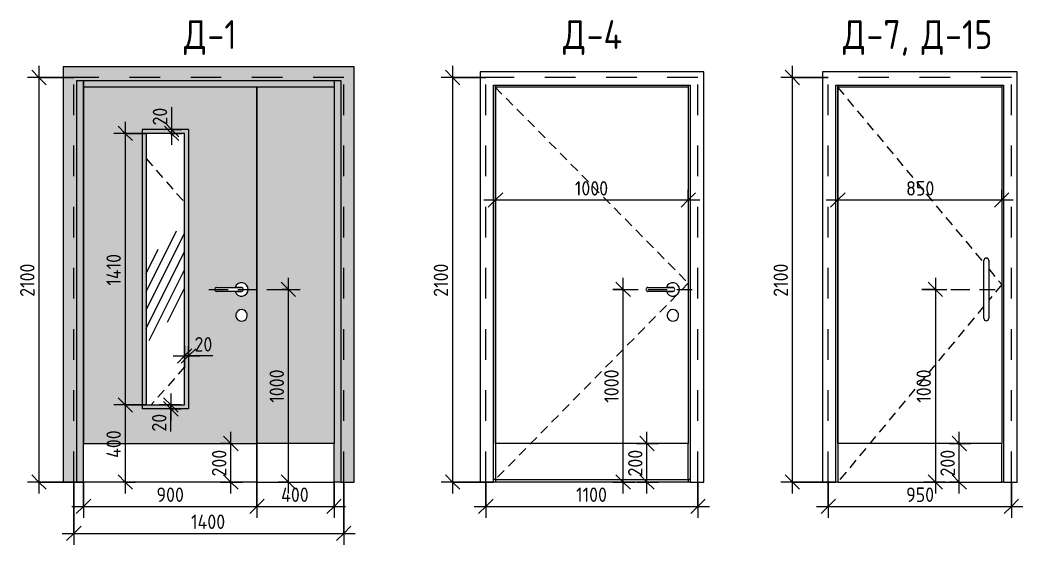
# Model space of a CAD drawing. Header units: millimetres. Extents: x 1724 to 30795, y -433 to 12638.
# Drawn here: x 2976 to 8178, y 9913 to 12638 of the extents above; entities that cross this region are included whole.
import ezdxf

# ---------------------------------------------------------------- set-up
doc = ezdxf.new("R2010")
doc.units = ezdxf.units.MM
for name, pattern in [('200_ШТРИХ__ш1_п0_6_', [80, 50, -30]), ('ADSK_Штрих_ш2 п1', [150, 100, -50]), ('Штрих', [317.5, 158.75, -158.75])]:
    doc.linetypes.add(name, pattern=pattern)
for name, color, linetype, lineweight in [('A-ANNO-DIMS', 7, 'Continuous', 9), ('A-ANNO-DIMS-50', 7, 'Continuous', 9), ('A-DETL-1', 7, 'ADSK_Штрих_ш2 п1', 9), ('A-DOOR', 7, 'Continuous', 9), ('A-DOOR-1', 7, 'Штрих', 9), ('A-DOOR-2', 7, '200_ШТРИХ__ш1_п0_6_', 9), ('A-DOOR-FRAM', 7, 'Continuous', 9), ('G-ANNO-TEXT', 7, 'Continuous', 9)]:
    doc.layers.add(name, color=color, linetype=linetype, lineweight=lineweight)
doc.styles.add('GOST Common_1', font='GOST_Common.ttf', dxfattribs={"width": 0.9, "height": 150})
doc.styles.add('ISOCPEUR_1', font='isocpeur.ttf', dxfattribs={"width": 0.9, "height": 75})
doc.dimstyles.new('ISO-1_5', dxfattribs={"dimscale": 304.8, "dimtxt": 74.698588, "dimasz": 0.246063, "dimexe": 0.19685, "dimexo": 0, "dimgap": 0, "dimtad": 1, "dimdec": 0, "dimrnd": 10, "dimzin": 0, "dimdsep": 46, "dimtxsty": 'ISOCPEUR_1', "dimblk1": 'OBLIQUE', "dimblk2": 'OBLIQUE', "dimsah": 1, "dimcen": 0.09, "dimdle": 0.19685, "dimazin": 0, "dimtfac": 1, "dimtdec": 4, "dimtix": 1, "dimtmove": 0, "dimatfit": 3, "dimfxl": 1, "dimtvp": 1, "dimtolj": 1, "dimtzin": 0, "dimarcsym": 2})
doc.dimstyles.new('ISO-1_5_1', dxfattribs={"dimscale": 304.8, "dimtxt": 74.698588, "dimasz": 0.246063, "dimexe": 0.19685, "dimexo": 0, "dimgap": 0, "dimtad": 1, "dimdec": 0, "dimrnd": 10, "dimzin": 0, "dimdsep": 46, "dimtxsty": 'ISOCPEUR_1', "dimblk1": 'OBLIQUE', "dimblk2": 'OBLIQUE', "dimsah": 1, "dimcen": 0.09, "dimdle": 0.19685, "dimazin": 0, "dimtfac": 1, "dimtdec": 4, "dimtix": 1, "dimtmove": 1, "dimatfit": 3, "dimfxl": 1, "dimtvp": 1, "dimtolj": 1, "dimtzin": 0, "dimarcsym": 2})

# ---------------------------------------------------------------- blocks, each defined once
blk = doc.blocks.new('Family - ___-31787505-_Двери_ 1 этаж 12-23')
at = {"layer": 'A-DOOR'}
h = blk.add_hatch(color=256, dxfattribs=at)
h.paths.add_polyline_path([(-8717.8, 10439.3), (-7817.8, 10439.3), (-7817.8, 12289.3), (-8717.8, 12289.3), (-8717.8, 11156.2)])
h.paths.add_polyline_path([(-8392.8, 10639.3), (-8392.8, 12049.3), (-8192.8, 12049.3), (-8192.8, 10639.3)])
h.paths.add_polyline_path([(-7895.7, 11074.4), (-7903.1, 11074.8), (-7910.3, 11077), (-7917.2, 11081.6), (-7921.8, 11086.3), (-7925.8, 11094.1), (-7927.5, 11100.1), (-7927.5, 11108.1), (-7925.8, 11115), (-7921.8, 11122.2), (-7917.2, 11127.2), (-7910.9, 11131.3), (-7903.7, 11133.7), (-7896.1, 11134.3), (-7888.7, 11132.9), (-7881.9, 11129.7), (-7876, 11124.9), (-7871.5, 11118.8), (-7868.7, 11111.8), (-7867.8, 11104.3), (-7868.7, 11096.9), (-7871.5, 11089.9), (-7875.8, 11083.9), (-7881.6, 11079.1), (-7888.3, 11075.9), (-7893.6, 11074.8)])
h.paths.add_polyline_path([(-7897.3, 11204.3), (-7906.3, 11205.4), (-7914.8, 11208.8), (-7922, 11214), (-7927.7, 11221.1), (-7931.3, 11229.3), (-8030.4, 11229.7), (-8032.8, 11230.7), (-8034.9, 11232.3), (-8036.5, 11234.3), (-8037.5, 11236.7), (-8037.8, 11239.3), (-8037.5, 11241.9), (-8036.5, 11244.3), (-8034.9, 11246.4), (-8032.8, 11248), (-8030.4, 11249), (-8027.8, 11249.3), (-7931.3, 11249.3), (-7927.7, 11257.6), (-7922, 11264.6), (-7914.7, 11270), (-7906.3, 11273.3), (-7895.2, 11274), (-7888.3, 11273), (-7880, 11269.5), (-7872.9, 11263.9), (-7867.4, 11256.7), (-7864, 11248.3), (-7862.8, 11239.3), (-7864.4, 11229.3), (-7867.4, 11222), (-7873.8, 11214), (-7881.2, 11208.7), (-7890.2, 11205.4), (-7896.7, 11204.4)])
blk.add_hatch(color=256, dxfattribs=at).paths.add_polyline_path([(-7417.8, 10439.3), (-7417.8, 12289.3), (-7817.8, 12289.3), (-7817.8, 10439.3)])
h = blk.add_hatch(dxfattribs=at)
h.set_pattern_fill('FP_1', color=256, style=0, pattern_type=2)
h.set_pattern_definition([(63.435, (127, 63.5), (-511.17, 1533.495), [635, -381, 635, -381, -807.806]), (63.435, (127, 63.5), (-511.17, 1533.495), [-2032, 254, -553.8]), (63.435, (95.2, 95.2), (-511.17, 1533.495), [508, -635, 381, -381, -934.806]), (63.435, (95.2, 95.2), (-511.17, 1533.495), [-1905, 444.5, -490.3]), (63.435, (95.2, 190.5), (-511.17, 1533.495), [381, -762, 254, -381, -1061.806]), (63.435, (95.2, 190.5), (-511.17, 1533.495), [-1778, 571.5, -490.3]), (63.435, (190.5, 95.2), (-511.17, 1533.495), [381, -762, 317.5, -12809.3]), (63.435, (285.8, 190.5), (-511.17, 1533.495), [190.5, -952.5, 127, -12999.8]), (63.435, (127, 349.2), (-511.17, 1533.495), [127, -952.5, 127, -508, -1125.306]), (63.435, (127, 349.2), (-511.17, 1533.495), [-1714.5, 317.5, -807.8]), (63.435, (698.5, 254), (-511.17, 1533.495), [635, -952.5, 762, -503.01]), (63.435, (698.5, 158.8), (-511.17, 1533.495), [889, -635, 952.5, -376.01]), (63.435, (762, 190.5), (-511.17, 1533.495), [1016, -508, 762, -553.81]), (63.435, (857.2, 285.8), (-511.17, 1533.495), [635, -889, 508, -807.81]), (63.435, (762, 476.2), (-511.17, 1533.495), [317.5, -1270, 381, -871.31]), (63.435, (952.5, 381), (-511.17, 1533.495), [254, -1270, 254, -1061.81])])
h.paths.add_polyline_path([(-8392.8, 10639.3), (-8192.8, 10639.3), (-8192.8, 12049.3), (-8392.8, 12049.3), (-8392.8, 10770.6)])
at = {"layer": 'A-DOOR-FRAM'}
for points in [[(-8752.8, 10239.3), (-8752.8, 12324.3), (-7382.8, 12324.3), (-7382.8, 10239.3), (-7312.8, 10239.3), (-7312.8, 12394.3), (-8822.8, 12394.3), (-8822.8, 10239.3)], [(-8717.8, 10239.3), (-8717.8, 12324.3), (-8752.8, 12324.3), (-8752.8, 10239.3)], [(-7835.6, 12289.3), (-7417.8, 12289.3), (-7417.8, 12324.3), (-8717.8, 12324.3), (-8717.8, 12289.3), (-8192.8, 12289.3)], [(-7417.8, 10239.3), (-7382.8, 10239.3), (-7382.8, 12324.3), (-7417.8, 12324.3), (-7417.8, 10439.3)]]:
    blk.add_hatch(color=256, dxfattribs=at).paths.add_polyline_path(points)
at = {"layer": 'A-DOOR'}
for p, q in [((-7817.8, 12289.3), (-8717.8, 12289.3)), ((-8717.8, 10439.3), (-8717.8, 12289.3)), ((-7817.8, 12289.3), (-7817.8, 10439.3)), ((-7417.8, 12289.3), (-7817.8, 12289.3)), ((-7817.8, 10439.3), (-7817.8, 12289.3)), ((-7417.8, 12289.3), (-7417.8, 10439.3)), ((-8172.8, 12069.3), (-8412.8, 12069.3)), ((-8412.8, 12069.3), (-8412.8, 10619.3)), ((-8172.8, 12069.3), (-8172.8, 10619.3)), ((-8392.8, 12049.3), (-8392.8, 10639.3)), ((-8192.8, 12049.3), (-8392.8, 12049.3)), ((-8192.8, 10639.3), (-8192.8, 12049.3)), ((-8027.8, 11249.3), (-7897.8, 11249.3)), ((-7897.8, 11249.3), (-7931.3, 11249.3)), ((-7897.8, 11229.3), (-8027.8, 11229.3)), ((-7931.3, 11229.3), (-7897.8, 11229.3)), ((-8172.8, 10619.3), (-8412.8, 10619.3)), ((-8392.8, 10639.3), (-8192.8, 10639.3)), ((-8717.8, 10439.3), (-7817.8, 10439.3)), ((-8717.8, 10239.3), (-8717.8, 10439.3)), ((-7817.8, 10239.3), (-7817.8, 10439.3)), ((-7417.8, 10439.3), (-7817.8, 10439.3)), ((-7817.8, 10439.3), (-7817.8, 10239.3)), ((-7417.8, 10239.3), (-7417.8, 10439.3)), ((-7817.8, 10239.3), (-8717.8, 10239.3)), ((-7817.8, 10239.3), (-7417.8, 10239.3))]:
    blk.add_line(p, q, dxfattribs=at)
for centre, radius, start, end in [((-8027.8, 11239.3), 10, 90, 270), ((-7897.8, 11239.3), 35, 0, 163.3985), ((-7897.8, 11239.3), 35, 196.6015, 0), ((-7897.8, 11239.3), 10, 270, 90), ((-7897.8, 11239.3), 10, 270, 90), ((-7897.8, 11104.3), 30, 0, 188.1699), ((-7897.8, 11104.3), 30, 188.1699, 0)]:
    blk.add_arc(centre, radius, start, end, dxfattribs=at)
at = {"layer": 'A-DOOR-1'}
for p, q in [((-7367.8, 12339.3), (-8767.8, 12339.3)), ((-8767.8, 10239.3), (-8767.8, 12339.3)), ((-7367.8, 12339.3), (-8767.8, 12339.3)), ((-8767.8, 10239.3), (-8767.8, 12339.3)), ((-7367.8, 10239.3), (-7367.8, 12339.3)), ((-7367.8, 10239.3), (-7367.8, 12339.3))]:
    blk.add_line(p, q, dxfattribs=at)
at = {"layer": 'A-DOOR-2'}
for p, q in [((-8392.8, 11918.2), (-8192.8, 11690.7)), ((-8192.8, 10837.2), (-8366.6, 10639.3))]:
    blk.add_line(p, q, dxfattribs=at)
at = {"layer": 'A-DOOR-FRAM'}
for p, q in [((-7312.8, 12394.3), (-8822.8, 12394.3)), ((-8822.8, 12394.3), (-8822.8, 10239.3)), ((-7312.8, 10239.3), (-7312.8, 12394.3)), ((-8752.8, 10239.3), (-8752.8, 12324.3)), ((-8752.8, 12324.3), (-7382.8, 12324.3)), ((-8717.8, 12289.3), (-8717.8, 12324.3)), ((-8717.8, 12324.3), (-8717.8, 10439.3)), ((-7417.8, 12289.3), (-8717.8, 12289.3)), ((-7417.8, 12324.3), (-7417.8, 12289.3)), ((-7417.8, 12324.3), (-7417.8, 10439.3)), ((-7382.8, 12324.3), (-7382.8, 10239.3)), ((-8822.8, 10239.3), (-8752.8, 10239.3)), ((-8717.8, 10239.3), (-8752.8, 10239.3)), ((-7382.8, 10239.3), (-7417.8, 10239.3)), ((-7382.8, 10239.3), (-7312.8, 10239.3))]:
    blk.add_line(p, q, dxfattribs=at)
blk = doc.blocks.new('Family - ___-31797919-_Двери_ 1 этаж 12-23')
at = {"layer": 'A-DOOR'}
for p, q in [((-5580.5, 12289.3), (-6580.5, 12289.3)), ((-6580.5, 10439.3), (-6580.5, 12289.3)), ((-5580.5, 12289.3), (-5580.5, 10439.3)), ((-5790.5, 11249.3), (-5660.5, 11249.3)), ((-5660.5, 11249.3), (-5694.1, 11249.3)), ((-5660.5, 11229.3), (-5790.5, 11229.3)), ((-5694.1, 11229.3), (-5660.5, 11229.3)), ((-5580.5, 10439.3), (-6580.5, 10439.3)), ((-6580.5, 10439.3), (-6580.5, 10253.3)), ((-5580.5, 10253.3), (-5580.5, 10439.3)), ((-6580.5, 10253.3), (-5580.5, 10253.3))]:
    blk.add_line(p, q, dxfattribs=at)
for centre, radius, start, end in [((-5790.5, 11239.3), 10, 90, 270), ((-5660.5, 11239.3), 35, 0, 163.3985), ((-5660.5, 11239.3), 35, 196.6015, 0), ((-5660.5, 11239.3), 10, 270, 90), ((-5660.5, 11239.3), 10, 270, 90), ((-5660.5, 11104.3), 30, 0, 188.1699), ((-5660.5, 11104.3), 30, 188.1699, 0)]:
    blk.add_arc(centre, radius, start, end, dxfattribs=at)
at = {"layer": 'A-DOOR-1'}
for p, q in [((-5530.5, 12339.3), (-6630.5, 12339.3)), ((-6630.5, 10239.3), (-6630.5, 12339.3)), ((-5530.5, 12339.3), (-6630.5, 12339.3)), ((-6630.5, 10239.3), (-6630.5, 12339.3)), ((-5530.5, 10239.3), (-5530.5, 12339.3)), ((-5530.5, 10239.3), (-5530.5, 12339.3))]:
    blk.add_line(p, q, dxfattribs=at)
at = {"layer": 'A-DOOR-2'}
for p, q in [((-6581.9, 12289.3), (-5580.5, 11271.3)), ((-5580.5, 11271.3), (-5633.9, 11217)), ((-5637.7, 11213.1), (-6580.5, 10253.3))]:
    blk.add_line(p, q, dxfattribs=at)
at = {"layer": 'A-DOOR-FRAM'}
for p, q in [((-5500.5, 12369.3), (-6660.5, 12369.3)), ((-6660.5, 12369.3), (-6660.5, 10239.3)), ((-5500.5, 10239.3), (-5500.5, 12369.3)), ((-6590.5, 10239.3), (-6590.5, 12299.3)), ((-6590.5, 12299.3), (-5570.5, 12299.3)), ((-6580.5, 12289.3), (-6580.5, 12299.3)), ((-6580.5, 12299.3), (-6580.5, 10439.3)), ((-5580.5, 12289.3), (-6580.5, 12289.3)), ((-5580.5, 12299.3), (-5580.5, 12289.3)), ((-5580.5, 12299.3), (-5580.5, 10439.3)), ((-5570.5, 12299.3), (-5570.5, 10239.3)), ((-6580.5, 10253.3), (-6590.5, 10253.3)), ((-6580.5, 10253.3), (-6580.5, 10239.3)), ((-5580.5, 10253.3), (-5580.5, 10239.3)), ((-5570.5, 10253.3), (-5580.5, 10253.3)), ((-6660.5, 10239.3), (-6590.5, 10239.3)), ((-6580.5, 10239.3), (-6590.5, 10239.3)), ((-5570.5, 10239.3), (-6590.5, 10239.3)), ((-5570.5, 10239.3), (-5580.5, 10239.3)), ((-5570.5, 10239.3), (-5500.5, 10239.3))]:
    blk.add_line(p, q, dxfattribs=at)
blk = doc.blocks.new('Family - ___-31857618-_Двери_ 1 этаж 12-23')
at = {"layer": 'A-DOOR'}
for p, q in [((-3954.7, 12289.3), (-4804.7, 12289.3)), ((-4804.7, 10439.3), (-4804.7, 12289.3)), ((-3954.7, 12289.3), (-3954.7, 10439.3)), ((-4047.2, 11089.3), (-4047.2, 11389.3)), ((-4022.2, 11389.3), (-4022.2, 11089.3)), ((-3954.7, 10439.3), (-4804.7, 10439.3)), ((-4804.7, 10439.3), (-4804.7, 10239.3)), ((-3954.7, 10239.3), (-3954.7, 10439.3)), ((-4804.7, 10239.3), (-3954.7, 10239.3))]:
    blk.add_line(p, q, dxfattribs=at)
for centre, start, end in [((-4034.7, 11389.3), 0, 180), ((-4034.7, 11089.3), 180, 0)]:
    blk.add_arc(centre, 12.5, start, end, dxfattribs=at)
for points in [[(-4034.7, 11401.8), (-4034.5, 11401.8), (-4034.4, 11401.8), (-4034.2, 11401.8)], [(-4034.7, 11076.8), (-4034.5, 11076.8), (-4034.4, 11076.8), (-4034.2, 11076.8)]]:
    blk.add_open_spline(points, degree=3, dxfattribs=at)
at = {"layer": 'A-DOOR-1'}
for p, q in [((-3904.7, 12339.3), (-4854.7, 12339.3)), ((-4854.7, 10239.3), (-4854.7, 12339.3)), ((-3904.7, 12339.3), (-4854.7, 12339.3)), ((-4854.7, 10239.3), (-4854.7, 12339.3)), ((-3904.7, 10239.3), (-3904.7, 12339.3)), ((-3904.7, 10239.3), (-3904.7, 12339.3))]:
    blk.add_line(p, q, dxfattribs=at)
at = {"layer": 'A-DOOR-2'}
for p, q in [((-4806.1, 12289.3), (-4047.2, 11375.7)), ((-4022.2, 11345.6), (-3954.7, 11264.3)), ((-3954.7, 11264.3), (-4022.2, 11182.9)), ((-4047.2, 11152.8), (-4804.7, 10239.3))]:
    blk.add_line(p, q, dxfattribs=at)
at = {"layer": 'A-DOOR-FRAM'}
for p, q in [((-3874.7, 12369.3), (-4884.7, 12369.3)), ((-4884.7, 12369.3), (-4884.7, 10239.3)), ((-3874.7, 10239.3), (-3874.7, 12369.3)), ((-4814.7, 10239.3), (-4814.7, 12299.3)), ((-4814.7, 12299.3), (-3944.7, 12299.3)), ((-4804.7, 12289.3), (-4804.7, 12299.3)), ((-4804.7, 12299.3), (-4804.7, 10439.3)), ((-3954.7, 12289.3), (-4804.7, 12289.3)), ((-3954.7, 12299.3), (-3954.7, 12289.3)), ((-3954.7, 12299.3), (-3954.7, 10439.3)), ((-3944.7, 12299.3), (-3944.7, 10239.3)), ((-4884.7, 10239.3), (-4814.7, 10239.3)), ((-4804.7, 10239.3), (-4814.7, 10239.3)), ((-3944.7, 10239.3), (-3954.7, 10239.3)), ((-3944.7, 10239.3), (-3874.7, 10239.3))]:
    blk.add_line(p, q, dxfattribs=at)
blk = doc.blocks.new('DIMBLOCK1-_Двери_ 1 этаж 12-23')
at = {"layer": 'A-ANNO-DIMS-50'}
for p, q in [((3254.7, 10239.3), (3254.7, 9912.8)), ((3254.7, 9972.8), (3254.7, 10239.3)), ((4654.7, 10239.3), (4654.7, 9912.8)), ((4654.7, 9972.8), (4654.7, 10239.3)), ((3194.7, 9972.8), (4714.7, 9972.8))]:
    blk.add_line(p, q, dxfattribs=at)
at = {"layer": 'A-ANNO-DIMS-50', "lineweight": 20}
for p, q in [((3254.7, 9972.8), (3292.2, 10010.3)), ((4654.7, 9972.8), (4692.2, 10010.3)), ((3254.7, 9972.8), (3217.2, 9935.3)), ((4654.7, 9972.8), (4617.2, 9935.3))]:
    blk.add_line(p, q, dxfattribs=at)
at = {"layer": 'A-ANNO-DIMS-50', "color": 0, "insert": (3862.8, 10070.7), "char_height": 75, "width": 220.648, "attachment_point": 1, "line_spacing_factor": 1.149209, "style": 'ISOCPEUR_1'}
blk.add_mtext('1400', dxfattribs=at)
blk = doc.blocks.new('_Oblique')
at = {"color": 0, "linetype": 'ByBlock', "lineweight": -2}
blk.add_line((-0.5, -0.5), (0.5, 0.5), dxfattribs=at)
blk = doc.blocks.new('DIMBLOCK2-_Двери_ 1 этаж 12-23')
at = {"layer": 'A-ANNO-DIMS-50', "lineweight": 20}
for p, q in [((4069.3, 10439.3), (4031.8, 10476.8)), ((4069.3, 10439.3), (4106.8, 10401.8)), ((4069.3, 10239.3), (4031.8, 10276.8)), ((4069.3, 10239.3), (4106.8, 10201.8))]:
    blk.add_line(p, q, dxfattribs=at)
at = {"layer": 'A-ANNO-DIMS-50'}
for p, q in [((4069.3, 10179.3), (4069.3, 10499.3)), ((4016.3, 10439.3), (4129.3, 10439.3)), ((4069.3, 10439.3), (4016.3, 10439.3)), ((4016.3, 10239.3), (4129.3, 10239.3)), ((4069.3, 10239.3), (4016.3, 10239.3))]:
    blk.add_line(p, q, dxfattribs=at)
at = {"layer": 'A-ANNO-DIMS-50', "color": 0, "insert": (3971.3, 10268.2), "char_height": 75, "width": 170.658, "attachment_point": 1, "rotation": 90, "line_spacing_factor": 1.149209, "style": 'ISOCPEUR_1'}
blk.add_mtext('200', dxfattribs=at)
blk = doc.blocks.new('DIMBLOCK3-_Двери_ 1 этаж 12-23')
at = {"layer": 'A-ANNO-DIMS-50', "lineweight": 20}
for p, q in [((3521.9, 12049.3), (3484.4, 12086.8)), ((3521.9, 12049.3), (3559.4, 12011.8)), ((3521.9, 10639.3), (3484.4, 10676.8)), ((3521.9, 10639.3), (3559.4, 10601.8))]:
    blk.add_line(p, q, dxfattribs=at)
at = {"layer": 'A-ANNO-DIMS-50'}
for p, q in [((3521.9, 12109.3), (3521.9, 10639.3)), ((3629.7, 12049.3), (3461.9, 12049.3)), ((3521.9, 12049.3), (3629.7, 12049.3)), ((3629.7, 10639.3), (3461.9, 10639.3)), ((3521.9, 10639.3), (3629.7, 10639.3))]:
    blk.add_line(p, q, dxfattribs=at)
at = {"layer": 'A-ANNO-DIMS-50', "color": 0, "insert": (3423.9, 11258.8), "char_height": 75, "width": 205.134, "attachment_point": 1, "rotation": 90, "line_spacing_factor": 1.149209, "style": 'ISOCPEUR_1'}
blk.add_mtext('1410', dxfattribs=at)
blk = doc.blocks.new('DIMBLOCK4-_Двери_ 1 этаж 12-23')
at = {"layer": 'A-ANNO-DIMS-50', "lineweight": 20}
for p, q in [((3521.9, 10639.3), (3484.4, 10676.8)), ((3521.9, 10639.3), (3559.4, 10601.8)), ((3521.9, 10239.3), (3484.4, 10276.8)), ((3521.9, 10239.3), (3559.4, 10201.8))]:
    blk.add_line(p, q, dxfattribs=at)
at = {"layer": 'A-ANNO-DIMS-50'}
for p, q in [((3629.7, 10639.3), (3461.9, 10639.3)), ((3521.9, 10639.3), (3521.9, 10179.3)), ((3521.9, 10639.3), (3629.7, 10639.3)), ((3574.9, 10239.3), (3461.9, 10239.3)), ((3521.9, 10239.3), (3574.9, 10239.3))]:
    blk.add_line(p, q, dxfattribs=at)
at = {"layer": 'A-ANNO-DIMS-50', "color": 0, "insert": (3423.9, 10364.6), "char_height": 75, "width": 179.277, "attachment_point": 1, "rotation": 90, "line_spacing_factor": 1.149209, "style": 'ISOCPEUR_1'}
blk.add_mtext('400', dxfattribs=at)
blk = doc.blocks.new('DIMBLOCK5-_Двери_ 1 этаж 12-23')
at = {"layer": 'A-ANNO-DIMS-50', "lineweight": 20}
for p, q in [((3758.2, 10639.3), (3720.7, 10676.8)), ((3758.2, 10619.3), (3720.7, 10656.8)), ((3758.2, 10639.3), (3795.7, 10601.8)), ((3758.2, 10619.3), (3795.7, 10581.8))]:
    blk.add_line(p, q, dxfattribs=at)
at = {"layer": 'A-ANNO-DIMS-50'}
for p, q in [((3758.2, 10699.3), (3758.2, 10559.3)), ((3811.3, 10639.3), (3698.2, 10639.3)), ((3811.3, 10619.3), (3698.2, 10619.3)), ((3758.2, 10646), (3758.2, 10629.3)), ((3758.2, 10501.2), (3758.2, 10646)), ((3758.2, 10639.3), (3811.3, 10639.3)), ((3758.2, 10619.3), (3811.3, 10619.3))]:
    blk.add_line(p, q, dxfattribs=at)
at = {"layer": 'A-ANNO-DIMS-50', "color": 0, "insert": (3660.2, 10501.2), "char_height": 75, "width": 113.772, "attachment_point": 1, "rotation": 90, "line_spacing_factor": 1.149209, "style": 'ISOCPEUR_1'}
blk.add_mtext('20', dxfattribs=at)
blk = doc.blocks.new('DIMBLOCK6-_Двери_ 1 этаж 12-23')
at = {"layer": 'A-ANNO-DIMS-50'}
for p, q in [((3829.7, 10947), (3829.7, 10834)), ((3829.7, 10894), (3829.7, 10947)), ((3849.7, 10947), (3849.7, 10834)), ((3849.7, 10894), (3849.7, 10947)), ((3769.7, 10894), (3909.7, 10894)), ((3830.9, 10894), (3839.7, 10894)), ((3975.7, 10894), (3830.9, 10894))]:
    blk.add_line(p, q, dxfattribs=at)
at = {"layer": 'A-ANNO-DIMS-50', "lineweight": 20}
for p, q in [((3829.7, 10894), (3867.2, 10931.5)), ((3849.7, 10894), (3887.2, 10931.5)), ((3829.7, 10894), (3792.2, 10856.5)), ((3849.7, 10894), (3812.2, 10856.5))]:
    blk.add_line(p, q, dxfattribs=at)
at = {"layer": 'A-ANNO-DIMS-50', "color": 0, "insert": (3880.9, 10991.9), "char_height": 75, "width": 113.772, "attachment_point": 1, "line_spacing_factor": 1.149209, "style": 'ISOCPEUR_1'}
blk.add_mtext('20', dxfattribs=at)
blk = doc.blocks.new('DIMBLOCK7-_Двери_ 1 этаж 12-23')
at = {"layer": 'A-ANNO-DIMS-50'}
for p, q in [((3762.1, 12185.1), (3762.1, 12040.3)), ((3762.1, 12129.3), (3762.1, 11989.3)), ((3815.1, 12069.3), (3702.1, 12069.3)), ((3762.1, 12069.3), (3815.1, 12069.3)), ((3815.1, 12049.3), (3702.1, 12049.3)), ((3762.1, 12040.3), (3762.1, 12059.3)), ((3762.1, 12049.3), (3815.1, 12049.3))]:
    blk.add_line(p, q, dxfattribs=at)
at = {"layer": 'A-ANNO-DIMS-50', "lineweight": 20}
for p, q in [((3762.1, 12069.3), (3724.6, 12106.8)), ((3762.1, 12049.3), (3724.6, 12086.8)), ((3762.1, 12069.3), (3799.6, 12031.8)), ((3762.1, 12049.3), (3799.6, 12011.8))]:
    blk.add_line(p, q, dxfattribs=at)
at = {"layer": 'A-ANNO-DIMS-50', "color": 0, "insert": (3664.1, 12090.3), "char_height": 75, "width": 113.772, "attachment_point": 1, "rotation": 90, "line_spacing_factor": 1.149209, "style": 'ISOCPEUR_1'}
blk.add_mtext('20', dxfattribs=at)
blk = doc.blocks.new('DIMBLOCK8-_Двери_ 1 этаж 12-23')
at = {"layer": 'A-ANNO-DIMS-50'}
for p, q in [((3073.9, 12399.3), (3073.9, 10179.3)), ((3254.7, 12339.3), (3013.9, 12339.3)), ((3073.9, 12339.3), (3254.7, 12339.3)), ((3304.7, 10239.3), (3013.9, 10239.3)), ((3073.9, 10239.3), (3304.7, 10239.3))]:
    blk.add_line(p, q, dxfattribs=at)
at = {"layer": 'A-ANNO-DIMS-50', "lineweight": 20}
for p, q in [((3073.9, 12339.3), (3036.4, 12376.8)), ((3073.9, 12339.3), (3111.4, 12301.8)), ((3073.9, 10239.3), (3036.4, 10276.8)), ((3073.9, 10239.3), (3111.4, 10201.8))]:
    blk.add_line(p, q, dxfattribs=at)
at = {"layer": 'A-ANNO-DIMS-50', "color": 0, "insert": (2976, 11201), "char_height": 75, "width": 212.029, "attachment_point": 1, "rotation": 90, "line_spacing_factor": 1.149209, "style": 'ISOCPEUR_1'}
blk.add_mtext('2100', dxfattribs=at)
blk = doc.blocks.new('DIMBLOCK9-_Двери_ 1 этаж 12-23')
at = {"layer": 'A-ANNO-DIMS-50'}
for p, q in [((3304.7, 10239.3), (3304.7, 10053.1)), ((3304.7, 10113.1), (3304.7, 10239.3)), ((4204.7, 10239.3), (4204.7, 10053.1)), ((4204.7, 10113.1), (4204.7, 10239.3)), ((3244.7, 10113.1), (4204.7, 10113.1))]:
    blk.add_line(p, q, dxfattribs=at)
at = {"layer": 'A-ANNO-DIMS-50', "lineweight": 20}
for p, q in [((3304.7, 10113.1), (3342.2, 10150.6)), ((4204.7, 10113.1), (4242.2, 10150.6)), ((3304.7, 10113.1), (3267.2, 10075.6)), ((4204.7, 10113.1), (4167.2, 10075.6))]:
    blk.add_line(p, q, dxfattribs=at)
at = {"layer": 'A-ANNO-DIMS-50', "color": 0, "insert": (3683.6, 10211.1), "char_height": 75, "width": 170.658, "attachment_point": 1, "line_spacing_factor": 1.149209, "style": 'ISOCPEUR_1'}
blk.add_mtext('900', dxfattribs=at)
blk = doc.blocks.new('DIMBLOCK10-_Двери_ 1 этаж 12-23')
at = {"layer": 'A-ANNO-DIMS-50'}
for p, q in [((4204.7, 10239.3), (4204.7, 10053.1)), ((4204.7, 10113.1), (4204.7, 10239.3)), ((4604.7, 10239.3), (4604.7, 10053.1)), ((4604.7, 10113.1), (4604.7, 10239.3)), ((4204.7, 10113.1), (4664.7, 10113.1))]:
    blk.add_line(p, q, dxfattribs=at)
at = {"layer": 'A-ANNO-DIMS-50', "lineweight": 20}
for p, q in [((4204.7, 10113.1), (4242.2, 10150.6)), ((4604.7, 10113.1), (4642.2, 10150.6)), ((4204.7, 10113.1), (4167.2, 10075.6)), ((4604.7, 10113.1), (4567.2, 10075.6))]:
    blk.add_line(p, q, dxfattribs=at)
at = {"layer": 'A-ANNO-DIMS-50', "color": 0, "insert": (4330, 10211.1), "char_height": 75, "width": 179.277, "attachment_point": 1, "line_spacing_factor": 1.149209, "style": 'ISOCPEUR_1'}
blk.add_mtext('400', dxfattribs=at)
blk = doc.blocks.new('DIMBLOCK11-_Двери_ 1 этаж 12-23')
at = {"layer": 'A-ANNO-DIMS-50'}
for p, q in [((5219.4, 12399.3), (5219.4, 10179.3)), ((5392, 12339.3), (5159.4, 12339.3)), ((5219.4, 12339.3), (5392, 12339.3)), ((5432, 10239.3), (5159.4, 10239.3)), ((5219.4, 10239.3), (5432, 10239.3))]:
    blk.add_line(p, q, dxfattribs=at)
at = {"layer": 'A-ANNO-DIMS-50', "lineweight": 20}
for p, q in [((5219.4, 12339.3), (5181.9, 12376.8)), ((5219.4, 12339.3), (5256.9, 12301.8)), ((5219.4, 10239.3), (5181.9, 10276.8)), ((5219.4, 10239.3), (5256.9, 10201.8))]:
    blk.add_line(p, q, dxfattribs=at)
at = {"layer": 'A-ANNO-DIMS-50', "color": 0, "insert": (5121.4, 11201), "char_height": 75, "width": 212.029, "attachment_point": 1, "rotation": 90, "line_spacing_factor": 1.149209, "style": 'ISOCPEUR_1'}
blk.add_mtext('2100', dxfattribs=at)
blk = doc.blocks.new('DIMBLOCK12-_Двери_ 1 этаж 12-23')
at = {"layer": 'A-ANNO-DIMS-50'}
for p, q in [((5392, 10239.3), (5392, 10053.1)), ((5392, 10113.1), (5392, 10239.3)), ((6492, 10239.3), (6492, 10053.1)), ((6492, 10113.1), (6492, 10239.3)), ((5332, 10113.1), (6552, 10113.1))]:
    blk.add_line(p, q, dxfattribs=at)
at = {"layer": 'A-ANNO-DIMS-50', "lineweight": 20}
for p, q in [((5392, 10113.1), (5429.5, 10150.6)), ((6492, 10113.1), (6529.5, 10150.6)), ((5392, 10113.1), (5354.5, 10075.6)), ((6492, 10113.1), (6454.5, 10075.6))]:
    blk.add_line(p, q, dxfattribs=at)
at = {"layer": 'A-ANNO-DIMS-50', "color": 0, "insert": (5860.1, 10211.1), "char_height": 75, "width": 196.515, "attachment_point": 1, "line_spacing_factor": 1.149209, "style": 'ISOCPEUR_1'}
blk.add_mtext('1100', dxfattribs=at)
blk = doc.blocks.new('DIMBLOCK13-_Двери_ 1 этаж 12-23')
at = {"layer": 'A-ANNO-DIMS-50', "lineweight": 20}
for p, q in [((6227.5, 10439.3), (6190, 10476.8)), ((6227.5, 10439.3), (6265, 10401.8)), ((6227.5, 10239.3), (6190, 10276.8)), ((6227.5, 10239.3), (6265, 10201.8))]:
    blk.add_line(p, q, dxfattribs=at)
at = {"layer": 'A-ANNO-DIMS-50'}
for p, q in [((6227.5, 10179.3), (6227.5, 10499.3)), ((6174.4, 10439.3), (6287.5, 10439.3)), ((6227.5, 10439.3), (6174.4, 10439.3)), ((6174.4, 10239.3), (6287.5, 10239.3)), ((6227.5, 10239.3), (6174.4, 10239.3))]:
    blk.add_line(p, q, dxfattribs=at)
at = {"layer": 'A-ANNO-DIMS-50', "color": 0, "insert": (6129.5, 10268.2), "char_height": 75, "width": 170.658, "attachment_point": 1, "rotation": 90, "line_spacing_factor": 1.149209, "style": 'ISOCPEUR_1'}
blk.add_mtext('200', dxfattribs=at)
blk = doc.blocks.new('DIMBLOCK14-_Двери_ 1 этаж 12-23')
at = {"layer": 'A-ANNO-DIMS-50', "lineweight": 20}
for p, q in [((7847.8, 10439.3), (7810.3, 10476.8)), ((7847.8, 10439.3), (7885.3, 10401.8)), ((7847.8, 10239.3), (7810.3, 10276.8)), ((7847.8, 10239.3), (7885.3, 10201.8))]:
    blk.add_line(p, q, dxfattribs=at)
at = {"layer": 'A-ANNO-DIMS-50'}
for p, q in [((7847.8, 10179.3), (7847.8, 10499.3)), ((7794.8, 10439.3), (7907.8, 10439.3)), ((7847.8, 10439.3), (7794.8, 10439.3)), ((7794.8, 10239.3), (7907.8, 10239.3)), ((7847.8, 10239.3), (7794.8, 10239.3))]:
    blk.add_line(p, q, dxfattribs=at)
at = {"layer": 'A-ANNO-DIMS-50', "color": 0, "insert": (7749.8, 10268.2), "char_height": 75, "width": 170.658, "attachment_point": 1, "rotation": 90, "line_spacing_factor": 1.149209, "style": 'ISOCPEUR_1'}
blk.add_mtext('200', dxfattribs=at)
blk = doc.blocks.new('DIMBLOCK15-_Двери_ 1 этаж 12-23')
at = {"layer": 'A-ANNO-DIMS-50'}
for p, q in [((7167.9, 10239.3), (7167.9, 10053.1)), ((7167.9, 10113.1), (7167.9, 10239.3)), ((8117.9, 10239.3), (8117.9, 10053.1)), ((8117.9, 10113.1), (8117.9, 10239.3)), ((7107.9, 10113.1), (8177.9, 10113.1))]:
    blk.add_line(p, q, dxfattribs=at)
at = {"layer": 'A-ANNO-DIMS-50', "lineweight": 20}
for p, q in [((7167.9, 10113.1), (7205.4, 10150.6)), ((8117.9, 10113.1), (8155.4, 10150.6)), ((7167.9, 10113.1), (7130.4, 10075.6)), ((8117.9, 10113.1), (8080.4, 10075.6))]:
    blk.add_line(p, q, dxfattribs=at)
at = {"layer": 'A-ANNO-DIMS-50', "color": 0, "insert": (7571.8, 10211.1), "char_height": 75, "width": 170.658, "attachment_point": 1, "line_spacing_factor": 1.149209, "style": 'ISOCPEUR_1'}
blk.add_mtext('950', dxfattribs=at)
blk = doc.blocks.new('DIMBLOCK16-_Двери_ 1 этаж 12-23')
at = {"layer": 'A-ANNO-DIMS-50'}
for p, q in [((6982.2, 10179.3), (6982.2, 12399.3)), ((7167.9, 12339.3), (6922.2, 12339.3)), ((6982.2, 12339.3), (7167.9, 12339.3)), ((7207.9, 10239.3), (6922.2, 10239.3)), ((6982.2, 10239.3), (7207.9, 10239.3))]:
    blk.add_line(p, q, dxfattribs=at)
at = {"layer": 'A-ANNO-DIMS-50', "lineweight": 20}
for p, q in [((6982.2, 12339.3), (6944.7, 12376.8)), ((6982.2, 12339.3), (7019.7, 12301.8)), ((6982.2, 10239.3), (6944.7, 10276.8)), ((6982.2, 10239.3), (7019.7, 10201.8))]:
    blk.add_line(p, q, dxfattribs=at)
at = {"layer": 'A-ANNO-DIMS-50', "color": 0, "insert": (6884.2, 11201), "char_height": 75, "width": 212.029, "attachment_point": 1, "rotation": 90, "line_spacing_factor": 1.149209, "style": 'ISOCPEUR_1'}
blk.add_mtext('2100', dxfattribs=at)
blk = doc.blocks.new('DIMBLOCK20-_Двери_ 1 этаж 12-23')
at = {"layer": 'A-ANNO-DIMS-50'}
for p, q in [((7723.7, 11299.7), (7723.7, 10179.3)), ((7653, 11239.7), (7783.7, 11239.7)), ((7723.7, 11239.7), (7653, 11239.7)), ((7776.7, 10239.3), (7663.7, 10239.3)), ((7723.7, 10239.3), (7776.7, 10239.3))]:
    blk.add_line(p, q, dxfattribs=at)
at = {"layer": 'A-ANNO-DIMS-50', "lineweight": 20}
for p, q in [((7723.7, 11239.7), (7686.2, 11277.2)), ((7723.7, 11239.7), (7761.2, 11202.2)), ((7723.7, 10239.3), (7686.2, 10276.8)), ((7723.7, 10239.3), (7761.2, 10201.8))]:
    blk.add_line(p, q, dxfattribs=at)
at = {"layer": 'A-ANNO-DIMS-50', "color": 0, "insert": (7625.7, 10651.2), "char_height": 75, "width": 212.029, "attachment_point": 1, "rotation": 90, "line_spacing_factor": 1.149209, "style": 'ISOCPEUR_1'}
blk.add_mtext('1000', dxfattribs=at)
blk = doc.blocks.new('DIMBLOCK21-_Двери_ 1 этаж 12-23')
at = {"layer": 'A-ANNO-DIMS-50'}
for p, q in [((6104, 10179.3), (6104, 11299.7)), ((6051, 11239.7), (6164, 11239.7)), ((6104, 11239.7), (6051, 11239.7)), ((6051, 10239.3), (6164, 10239.3)), ((6104, 10239.3), (6051, 10239.3))]:
    blk.add_line(p, q, dxfattribs=at)
at = {"layer": 'A-ANNO-DIMS-50', "lineweight": 20}
for p, q in [((6104, 11239.7), (6066.5, 11277.2)), ((6104, 11239.7), (6141.5, 11202.2)), ((6104, 10239.3), (6066.5, 10276.8)), ((6104, 10239.3), (6141.5, 10201.8))]:
    blk.add_line(p, q, dxfattribs=at)
at = {"layer": 'A-ANNO-DIMS-50', "color": 0, "insert": (6006, 10651.2), "char_height": 75, "width": 212.029, "attachment_point": 1, "rotation": 90, "line_spacing_factor": 1.149209, "style": 'ISOCPEUR_1'}
blk.add_mtext('1000', dxfattribs=at)
blk = doc.blocks.new('DIMBLOCK22-_Двери_ 1 этаж 12-23')
at = {"layer": 'A-ANNO-DIMS-50'}
for p, q in [((4368, 10179.3), (4368, 11299.7)), ((4335.7, 11239.7), (4428, 11239.7)), ((4368, 11239.7), (4335.7, 11239.7)), ((4314.9, 10239.3), (4428, 10239.3)), ((4368, 10239.3), (4314.9, 10239.3))]:
    blk.add_line(p, q, dxfattribs=at)
at = {"layer": 'A-ANNO-DIMS-50', "lineweight": 20}
for p, q in [((4368, 11239.7), (4330.5, 11277.2)), ((4368, 11239.7), (4405.5, 11202.2)), ((4368, 10239.3), (4330.5, 10276.8)), ((4368, 10239.3), (4405.5, 10201.8))]:
    blk.add_line(p, q, dxfattribs=at)
at = {"layer": 'A-ANNO-DIMS-50', "color": 0, "insert": (4270, 10651.2), "char_height": 75, "width": 212.029, "attachment_point": 1, "rotation": 90, "line_spacing_factor": 1.149209, "style": 'ISOCPEUR_1'}
blk.add_mtext('1000', dxfattribs=at)
blk = doc.blocks.new('DIMBLOCK52-_Двери_ 1 этаж 12-23')
at = {"layer": 'A-ANNO-DIMS-50'}
for p, q in [((5442, 11756.6), (5442, 11643.5)), ((5442, 11703.5), (5442, 11756.6)), ((6442, 11756.6), (6442, 11643.5)), ((6442, 11703.5), (6442, 11756.6)), ((5382, 11703.5), (6502, 11703.5))]:
    blk.add_line(p, q, dxfattribs=at)
at = {"layer": 'A-ANNO-DIMS-50', "lineweight": 20}
for p, q in [((5442, 11703.5), (5479.5, 11741)), ((6442, 11703.5), (6479.5, 11741)), ((5442, 11703.5), (5404.5, 11666)), ((6442, 11703.5), (6404.5, 11666))]:
    blk.add_line(p, q, dxfattribs=at)
at = {"layer": 'A-ANNO-DIMS-50', "color": 0, "insert": (5853.7, 11801.5), "char_height": 75, "width": 212.029, "attachment_point": 1, "line_spacing_factor": 1.149209, "style": 'ISOCPEUR_1'}
blk.add_mtext('1000', dxfattribs=at)
blk = doc.blocks.new('DIMBLOCK53-_Двери_ 1 этаж 12-23')
at = {"layer": 'A-ANNO-DIMS-50'}
for p, q in [((7217.9, 11756.6), (7217.9, 11643.5)), ((7217.9, 11703.5), (7217.9, 11756.6)), ((8067.9, 11756.6), (8067.9, 11643.5)), ((8067.9, 11703.5), (8067.9, 11756.6)), ((7157.9, 11703.5), (8127.9, 11703.5))]:
    blk.add_line(p, q, dxfattribs=at)
at = {"layer": 'A-ANNO-DIMS-50', "lineweight": 20}
for p, q in [((7217.9, 11703.5), (7255.4, 11741)), ((8067.9, 11703.5), (8105.4, 11741)), ((7217.9, 11703.5), (7180.4, 11666)), ((8067.9, 11703.5), (8030.4, 11666))]:
    blk.add_line(p, q, dxfattribs=at)
at = {"layer": 'A-ANNO-DIMS-50', "color": 0, "insert": (7571.8, 11801.5), "char_height": 75, "width": 170.658, "attachment_point": 1, "line_spacing_factor": 1.149209, "style": 'ISOCPEUR_1'}
blk.add_mtext('850', dxfattribs=at)

msp = doc.modelspace()

# ---------------------------------------------------------------- linework, layer by layer
at = {"layer": 'A-DETL-1'}
for p, q in [((3955.7, 11239.7), (4335.7, 11239.7)), ((6082.9, 11239.7), (6462.9, 11239.7)), ((7653, 11239.7), (8033, 11239.7))]:
    msp.add_line(p, q, dxfattribs=at)

# ---------------------------------------------------------------- block references
at = {"layer": 'A-DOOR'}
for name in ['Family - ___-31787505-_Двери_ 1 этаж 12-23', 'Family - ___-31797919-_Двери_ 1 этаж 12-23', 'Family - ___-31857618-_Двери_ 1 этаж 12-23']:
    msp.add_blockref(name, (12022.5, 0), dxfattribs=at)

# ---------------------------------------------------------------- texts
at = {"layer": 'G-ANNO-TEXT', "char_height": 150, "attachment_point": 1, "style": 'GOST Common_1'}
for s, insert, width in [('\\fGOST Common|b0|i0|c204|p34|;\\W.9;Д', (3825.5, 12637.2), 147.911), ('-1', (3947.5, 12637.2), 202.025), ('\\fGOST Common|b0|i0|c204|p34|;\\W.9;Д', (5792.7, 12637.2), 147.911), ('-4', (5914.8, 12637.2), 248.924), ('\\fGOST Common|b0|i0|c204|p34|;\\W.9;Д', (7244.1, 12637.2), 147.911), ('-7, ', (7366.1, 12637.2), 346.329), ('\\fGOST Common|b0|i0|c204|p34|;\\W.9;Д', (7651.9, 12637.2), 147.911), ('-15', (7773.9, 12637.2), 317.468)]:
    msp.add_mtext(s, dxfattribs=dict(at, insert=insert, width=width))

# ---------------------------------------------------------------- dimensions: what is measured, and where the dimension line sits
at = {"layer": 'A-ANNO-DIMS'}
for base, p1, p2, override, picture, middle in [((3073.9, 10239.3), (3254.7, 12339.3), (3304.7, 10239.3), {"dimpost": '<>', "dimfxl": 2100.595154}, 'DIMBLOCK8-_Двери_ 1 этаж 12-23', (3036.4, 11289.3)), ((5219.4, 10239.3), (5392, 12339.3), (5432, 10239.3), {"dimpost": '<>', "dimfxl": 2100.380918}, 'DIMBLOCK11-_Двери_ 1 этаж 12-23', (5181.9, 11289.3)), ((6982.2, 12339.3), (7207.9, 10239.3), (7167.9, 12339.3), {"dimpost": '<>', "dimfxl": 2100.380918}, 'DIMBLOCK16-_Двери_ 1 этаж 12-23', (6944.7, 11289.3)), ((3521.9, 10639.3), (3629.7, 12049.3), (3629.7, 10639.3), {"dimpost": '<>', "dimfxl": 1410}, 'DIMBLOCK3-_Двери_ 1 этаж 12-23', (3484.4, 11344.3)), ((4368, 11239.7), (4314.9, 10239.3), (4335.7, 11239.7), {"dimpost": '<>', "dimfxl": 1000.630776}, 'DIMBLOCK22-_Двери_ 1 этаж 12-23', (4330.5, 10739.5)), ((6104, 11239.7), (6051, 10239.3), (6051, 11239.7), {"dimpost": '<>', "dimfxl": 1000.415643}, 'DIMBLOCK21-_Двери_ 1 этаж 12-23', (6066.5, 10739.5)), ((7723.7, 10239.3), (7653, 11239.7), (7776.7, 10239.3), {"dimpost": '<>', "dimfxl": 1008.036208}, 'DIMBLOCK20-_Двери_ 1 этаж 12-23', (7686.2, 10739.5)), ((3521.9, 10239.3), (3629.7, 10639.3), (3574.9, 10239.3), {"dimpost": '<>', "dimfxl": 403.734956}, 'DIMBLOCK4-_Двери_ 1 этаж 12-23', (3484.4, 10439.3)), ((4069.3, 10439.3), (4016.3, 10239.3), (4016.3, 10439.3), {"dimpost": '<>', "dimfxl": 200}, 'DIMBLOCK2-_Двери_ 1 этаж 12-23', (4031.8, 10339.3)), ((6227.5, 10439.3), (6174.4, 10239.3), (6174.4, 10439.3), {"dimpost": '<>', "dimfxl": 200}, 'DIMBLOCK13-_Двери_ 1 этаж 12-23', (6190, 10339.3)), ((7847.8, 10439.3), (7794.8, 10239.3), (7794.8, 10439.3), {"dimpost": '<>', "dimfxl": 200}, 'DIMBLOCK14-_Двери_ 1 этаж 12-23', (7810.3, 10339.3))]:
    dim = msp.add_linear_dim(base=base, p1=p1, p2=p2, angle=90, dimstyle='ISO-1_5', override=override, dxfattribs=at)
    dim.commit()
    dim.dimension.update_dxf_attribs({"geometry": picture, "text_midpoint": middle})
for base, p1, p2, picture, middle in [((3762.1, 12049.3), (3815.1, 12069.3), (3815.1, 12049.3), 'DIMBLOCK7-_Двери_ 1 этаж 12-23', (3714.1, 12147.2)), ((3758.2, 10619.3), (3811.3, 10639.3), (3811.3, 10619.3), 'DIMBLOCK5-_Двери_ 1 этаж 12-23', (3710.2, 10558))]:
    dim = msp.add_linear_dim(base=base, p1=p1, p2=p2, angle=90, dimstyle='ISO-1_5_1', override={"dimpost": '<>', "dimfxl": 20}, dxfattribs=at)
    dim.commit()
    dim.dimension.update_dxf_attribs({"geometry": picture, "text_midpoint": middle, "dimtype": 160, "text_rotation": 90})
for base, p1, p2, override, picture, middle in [((6442, 11703.5), (5442, 11756.6), (6442, 11756.6), {"dimpost": '<>', "dimfxl": 1000}, 'DIMBLOCK52-_Двери_ 1 этаж 12-23', (5942, 11741)), ((8067.9, 11703.5), (7217.9, 11756.6), (8067.9, 11756.6), {"dimpost": '<>', "dimfxl": 850}, 'DIMBLOCK53-_Двери_ 1 этаж 12-23', (7642.9, 11741)), ((4654.7, 9972.8), (3254.7, 10239.3), (4654.7, 10239.3), {"dimpost": '<>', "dimfxl": 1400}, 'DIMBLOCK1-_Двери_ 1 этаж 12-23', (3954.7, 10010.3)), ((4204.7, 10113.1), (3304.7, 10239.3), (4204.7, 10239.3), {"dimpost": '<>', "dimfxl": 900}, 'DIMBLOCK9-_Двери_ 1 этаж 12-23', (3754.7, 10150.6)), ((4604.7, 10113.1), (4204.7, 10239.3), (4604.7, 10239.3), {"dimpost": '<>', "dimfxl": 400}, 'DIMBLOCK10-_Двери_ 1 этаж 12-23', (4404.7, 10150.6)), ((6492, 10113.1), (5392, 10239.3), (6492, 10239.3), {"dimpost": '<>', "dimfxl": 1100}, 'DIMBLOCK12-_Двери_ 1 этаж 12-23', (5942, 10150.6)), ((8117.9, 10113.1), (7167.9, 10239.3), (8117.9, 10239.3), {"dimpost": '<>', "dimfxl": 950}, 'DIMBLOCK15-_Двери_ 1 этаж 12-23', (7642.9, 10150.6))]:
    dim = msp.add_linear_dim(base=base, p1=p1, p2=p2, dimstyle='ISO-1_5', override=override, dxfattribs=at)
    dim.commit()
    dim.dimension.update_dxf_attribs({"geometry": picture, "text_midpoint": middle})
dim = msp.add_linear_dim(base=(3849.7, 10894), p1=(3829.7, 10947), p2=(3849.7, 10947), dimstyle='ISO-1_5_1', override={"dimpost": '<>', "dimfxl": 20}, dxfattribs=at)
dim.commit()
dim.dimension.update_dxf_attribs({"geometry": 'DIMBLOCK6-_Двери_ 1 этаж 12-23', "text_midpoint": (3937.8, 10941.9), "dimtype": 160})

doc.saveas('drawing.dxf')
